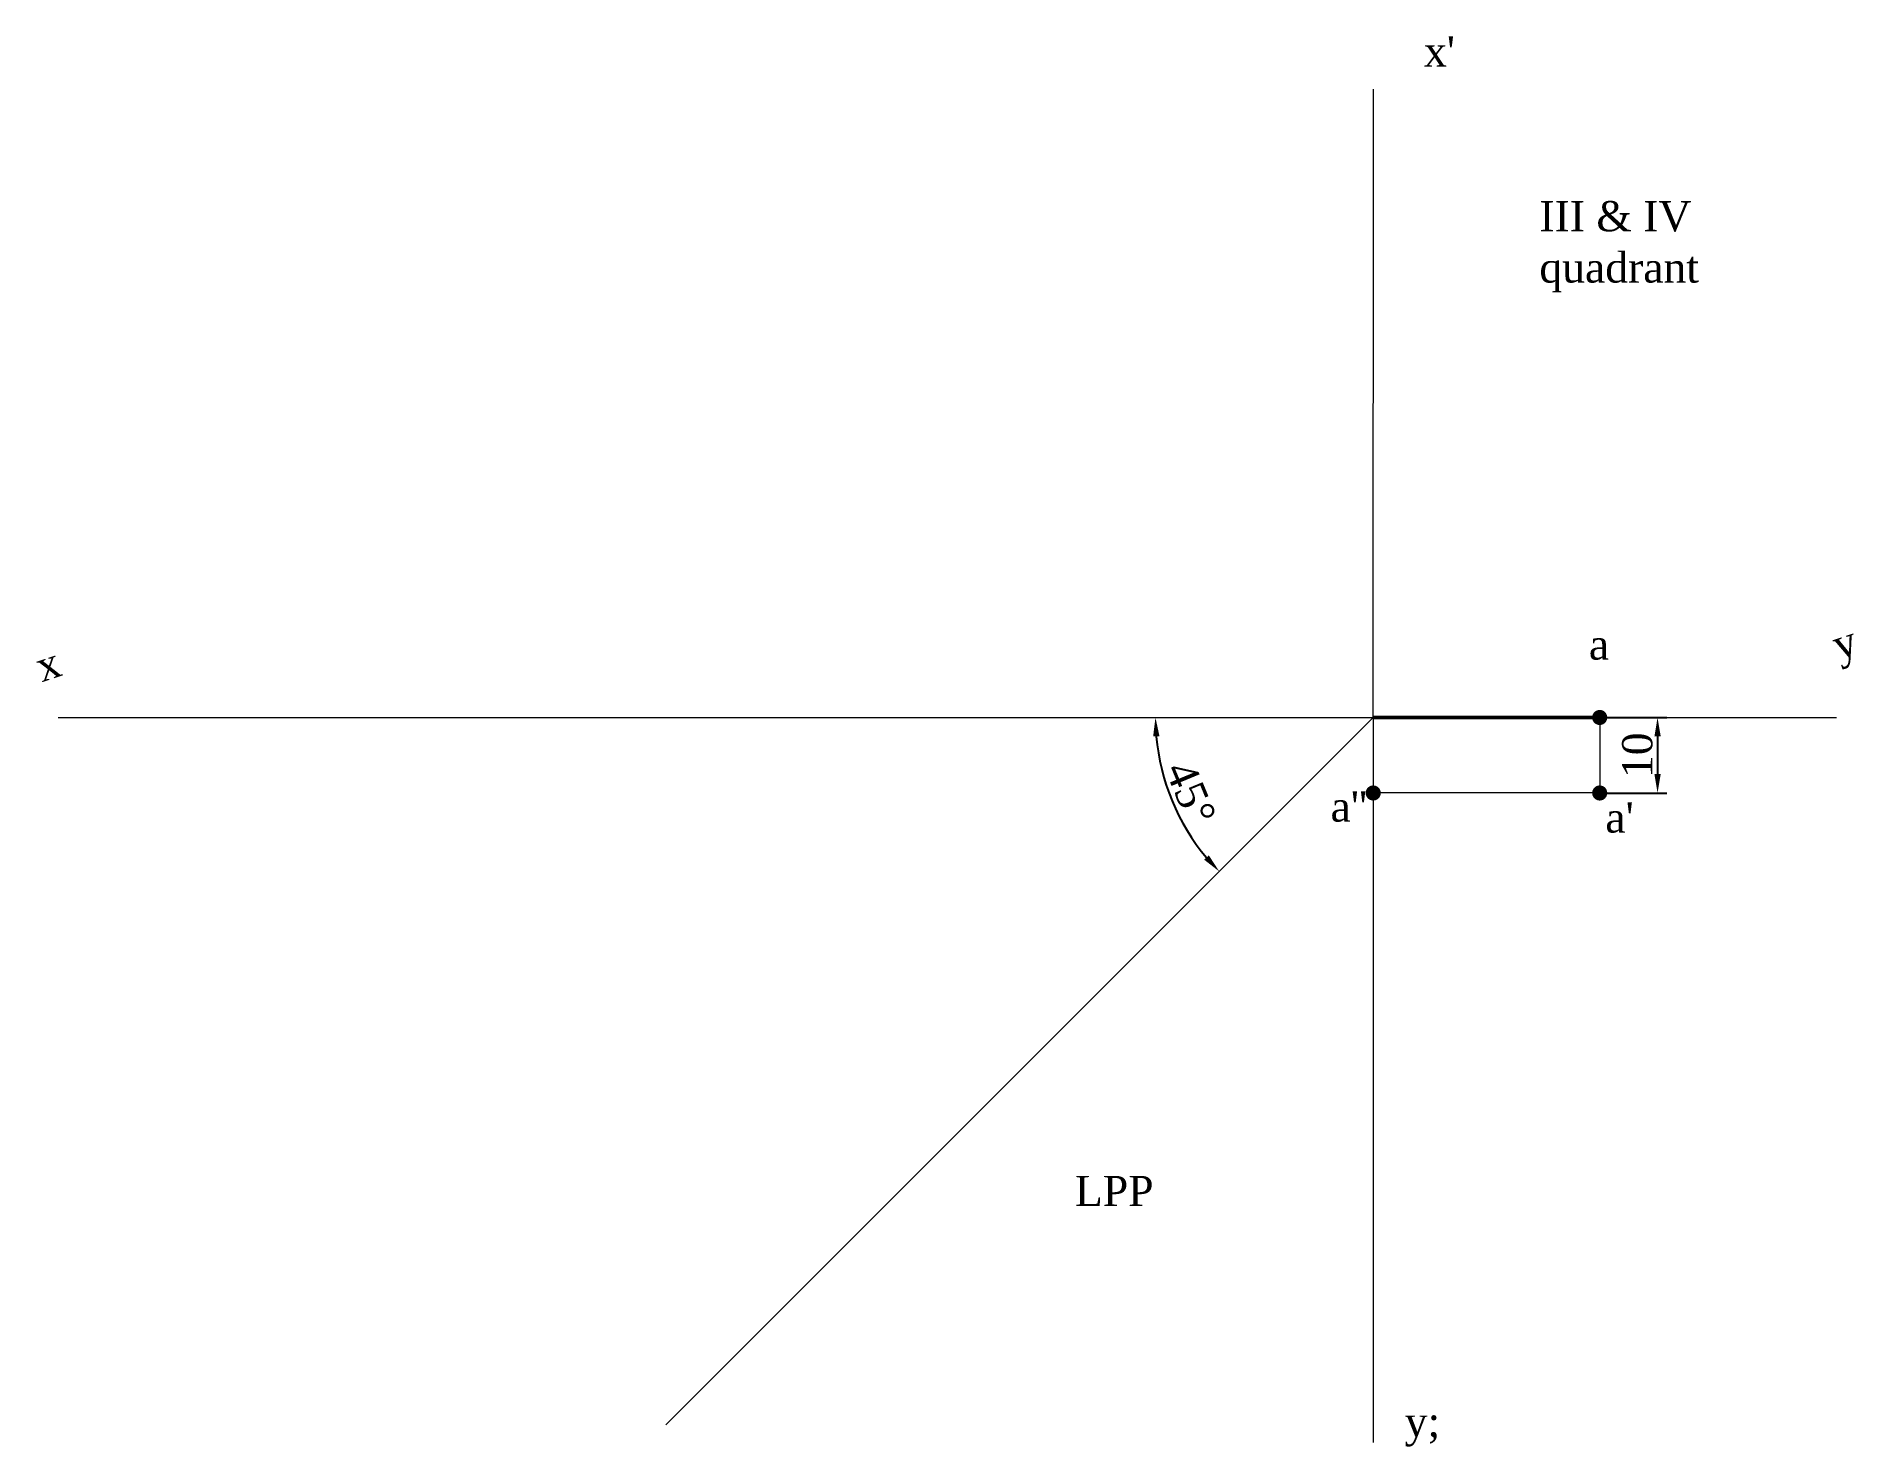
# Paper-space layout 'Layout6' of a CAD drawing. Header units: millimetres. Extents: x 10 to 251, y 8 to 195.
import ezdxf

# ---------------------------------------------------------------- set-up
doc = ezdxf.new("R2010")
doc.units = ezdxf.units.MM
for name, color, linetype, lineweight in [('PROJECTION_LINE', 250, 'Continuous', 5), ('VISIBLE_LINE', 170, 'Continuous', 50), ('XY LINE', 1, 'Continuous', 15)]:
    doc.layers.add(name, color=color, linetype=linetype, lineweight=lineweight)
doc.styles.get("Standard").update_dxf_attribs({"font": 'times.ttf', "height": 4})
doc.dimstyles.new('ISO-25', dxfattribs={"dimtxt": 4, "dimasz": 2.5, "dimexe": 1.25, "dimexo": 0.625, "dimtad": 1, "dimtoh": 1, "dimtxsty": 'Standard', "dimcen": 2.5, "dimadec": 0, "dimazin": 0, "dimtfac": 1, "dimtmove": 0, "dimatfit": 3, "dimfxl": 1, "dimarcsym": 0})

# ---------------------------------------------------------------- blocks, each defined once
blk = doc.blocks.new('*D27')
at = {"layer": 'Defpoints', "color": 0, "transparency": 16777216}
for p in [(217.54, 104.89), (217.54, 94.89), (225.2, 94.89)]:
    blk.add_point(p, dxfattribs=at)
at = {"layer": 'PROJECTION_LINE', "color": 0, "lineweight": -2, "transparency": 16777216}
for p, q in [((218.16, 104.89), (226.45, 104.89)), ((225.2, 102.39), (225.2, 97.39)), ((218.16, 94.89), (226.45, 94.89))]:
    blk.add_line(p, q, dxfattribs=at)
at = {"layer": 'PROJECTION_LINE', "color": 0, "transparency": 16777216}
for points in [[(224.79, 102.39), (225.62, 102.39), (225.2, 104.89)], [(224.79, 97.39), (225.62, 97.39), (225.2, 94.89)]]:
    blk.add_solid(points, dxfattribs=at)
at = {"layer": 'PROJECTION_LINE', "color": 0, "transparency": 16777216, "insert": (222.54, 99.89), "char_height": 4, "attachment_point": 5, "rotation": 90}
blk.add_mtext('10', dxfattribs=at)
blk = doc.blocks.new('*D28')
at = {"layer": 'Defpoints', "color": 0, "transparency": 16777216}
for p in [(13.36, 104.89), (187.54, 104.89), (248.92, 104.89), (159.69, 97.43), (93.86, 11.21)]:
    blk.add_point(p, dxfattribs=at)
at = {"layer": 'PROJECTION_LINE', "color": 0, "lineweight": -2, "transparency": 16777216}
blk.add_arc((187.54, 104.89), 28.84, 184.9687, 220.0313, dxfattribs=at)
at = {"layer": 'PROJECTION_LINE', "color": 0, "transparency": 16777216}
for points in [[(158.39, 102.38), (159.23, 102.41), (158.7, 104.89)], [(165.77, 86.63), (165.15, 86.06), (167.15, 84.5)]]:
    blk.add_solid(points, dxfattribs=at)
at = {"layer": 'PROJECTION_LINE', "color": 0, "transparency": 16777216, "insert": (163.35, 94.88), "char_height": 4, "attachment_point": 5, "rotation": 292.5}
blk.add_mtext('45°', dxfattribs=at)

psp = doc.layouts.new('Layout6')

# ---------------------------------------------------------------- linework, layer by layer
at = {"layer": 'PROJECTION_LINE'}
for p, q in [((187.54, 104.894), (93.86, 11.214)), ((187.54, 104.894), (187.54, 94.894)), ((207.54, 104.894), (217.54, 104.894)), ((217.54, 104.894), (217.54, 94.894)), ((217.54, 94.894), (187.54, 94.894))]:
    psp.add_line(p, q, dxfattribs=at)
at = {"layer": 'PROJECTION_LINE', "const_width": 1}
for points in [[(217.04, 104.894, 1), (218.04, 104.894, 1)], [(187.04, 94.894, 1), (188.04, 94.894, 1)], [(217.04, 94.894, 1), (218.04, 94.894, 1)]]:
    psp.add_lwpolyline(points, format="xyb", close=True, dxfattribs=at)
at = {"layer": 'VISIBLE_LINE'}
psp.add_line((217.54, 104.894), (187.54, 104.894), dxfattribs=at)
at = {"layer": 'XY LINE'}
for p, q in [((187.54, 104.894), (187.599, 188.093)), ((13.359, 104.894), (248.915, 104.894)), ((187.54, 104.894), (187.54, 8.86))]:
    psp.add_line(p, q, dxfattribs=at)

# ---------------------------------------------------------------- texts
at = {"layer": 'PROJECTION_LINE'}
for s, p in [("x'", (194.263, 191.103)), ('III & IV', (209.55, 169.284)), ('quadrant', (209.55, 162.492)), ('a', (216.102, 112.555)), ("a''", (181.887, 91.1)), ("a'", (218.286, 89.645)), ('LPP', (148.036, 40.189)), ('y;', (191.715, 9.642))]:
    psp.add_text(s, height=4, dxfattribs=at).set_placement(p)
for s, p in [('y', (249.176, 112.425)), ('x', (11.205, 109.556))]:
    psp.add_text(s, height=4, rotation=18.4187, dxfattribs=at).set_placement(p)

# ---------------------------------------------------------------- dimensions: what is measured, and where the dimension line sits
dim = psp.add_angular_dim_2l(base=(159.685, 97.431), line1=((187.54, 104.894), (93.86, 11.214)), line2=((13.359, 104.894), (248.915, 104.894)), dimstyle='ISO-25', dxfattribs=at)
dim.commit()
dim.dimension.update_dxf_attribs({"geometry": '*D28', "text_midpoint": (163.355, 94.877)})
dim = psp.add_linear_dim(base=(225.202, 94.894), p1=(217.54, 104.894), p2=(217.54, 94.894), angle=90, dimstyle='ISO-25', dxfattribs=at)
dim.commit()
dim.dimension.update_dxf_attribs({"geometry": '*D27', "text_midpoint": (222.542, 99.894)})

doc.saveas('drawing.dxf')
